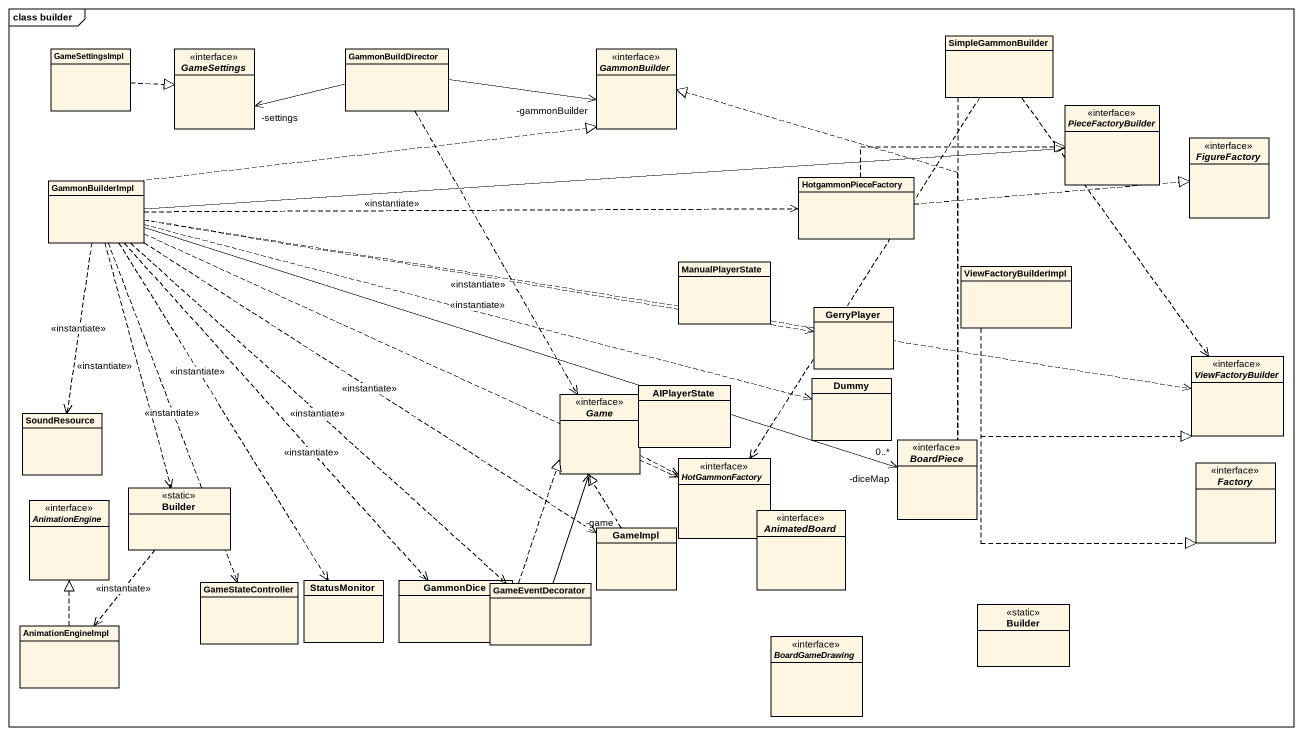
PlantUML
@startuml
mainframe class builder
hide circle
hide empty members
class GameSettingsImpl
interface GameSettings <<interface>>
class GammonBuildDirector
interface GammonBuilder <<interface>>
class SimpleGammonBuilder
interface PieceFactoryBuilder <<interface>>
interface FigureFactory <<interface>>
class GammonBuilderImpl
class HotgammonPieceFactory
class ManualPlayerState
class ViewFactoryBuilderImpl
class GerryPlayer
class AIPlayerState
class Dummy
interface ViewFactoryBuilder <<interface>>
class SoundResource
interface Game <<interface>>
interface HotGammonFactory <<interface>>
interface BoardPiece <<interface>>
interface Factory <<interface>>
interface AnimationEngine <<interface>>
class Builder <<static>>
interface AnimatedBoard <<interface>>
class GameImpl
class GameStateController
class StatusMonitor
class GammonDice
class GameEventDecorator
class AnimationEngineImpl
class "Builder" as Builder_2 <<static>>
interface BoardGameDrawing <<interface>>
GameSettingsImpl .right.|> GameSettings
GammonBuildDirector -left-> "-settings" GameSettings
GammonBuildDirector -right-> "-gammonBuilder" GammonBuilder
GammonBuildDirector ..> Game
SimpleGammonBuilder .left.|> GammonBuilder
SimpleGammonBuilder ..> ViewFactoryBuilder
SimpleGammonBuilder ..> HotGammonFactory
GammonBuilderImpl .right.|> GammonBuilder
GammonBuilderImpl -right-> PieceFactoryBuilder
GammonBuilderImpl .right.> HotgammonPieceFactory : <<instantiate>>
GammonBuilderImpl .right.> GerryPlayer : <<instantiate>>
GammonBuilderImpl .right.> Dummy : <<instantiate>>
GammonBuilderImpl .right.> ViewFactoryBuilder
GammonBuilderImpl ..> SoundResource : <<instantiate>>
GammonBuilderImpl .right.> HotGammonFactory
GammonBuilderImpl -right-> "-diceMap\n0..*" BoardPiece
GammonBuilderImpl ..> Builder : <<instantiate>>
GammonBuilderImpl ..> GameImpl : <<instantiate>>
GammonBuilderImpl ..> GameStateController : <<instantiate>>
GammonBuilderImpl ..> StatusMonitor : <<instantiate>>
GammonBuilderImpl ..> GammonDice : <<instantiate>>
GammonBuilderImpl ..> GameEventDecorator : <<instantiate>>
HotgammonPieceFactory .right.|> PieceFactoryBuilder
HotgammonPieceFactory .right.|> FigureFactory
ViewFactoryBuilderImpl .right.|> ViewFactoryBuilder
ViewFactoryBuilderImpl ..|> Factory
Game .right.> HotGammonFactory
Builder ..> AnimationEngineImpl : <<instantiate>>
GameImpl .up.|> Game
GameEventDecorator -up-> "-game" Game
GameEventDecorator .up.|> Game
AnimationEngineImpl .up.|> AnimationEngine
@enduml
